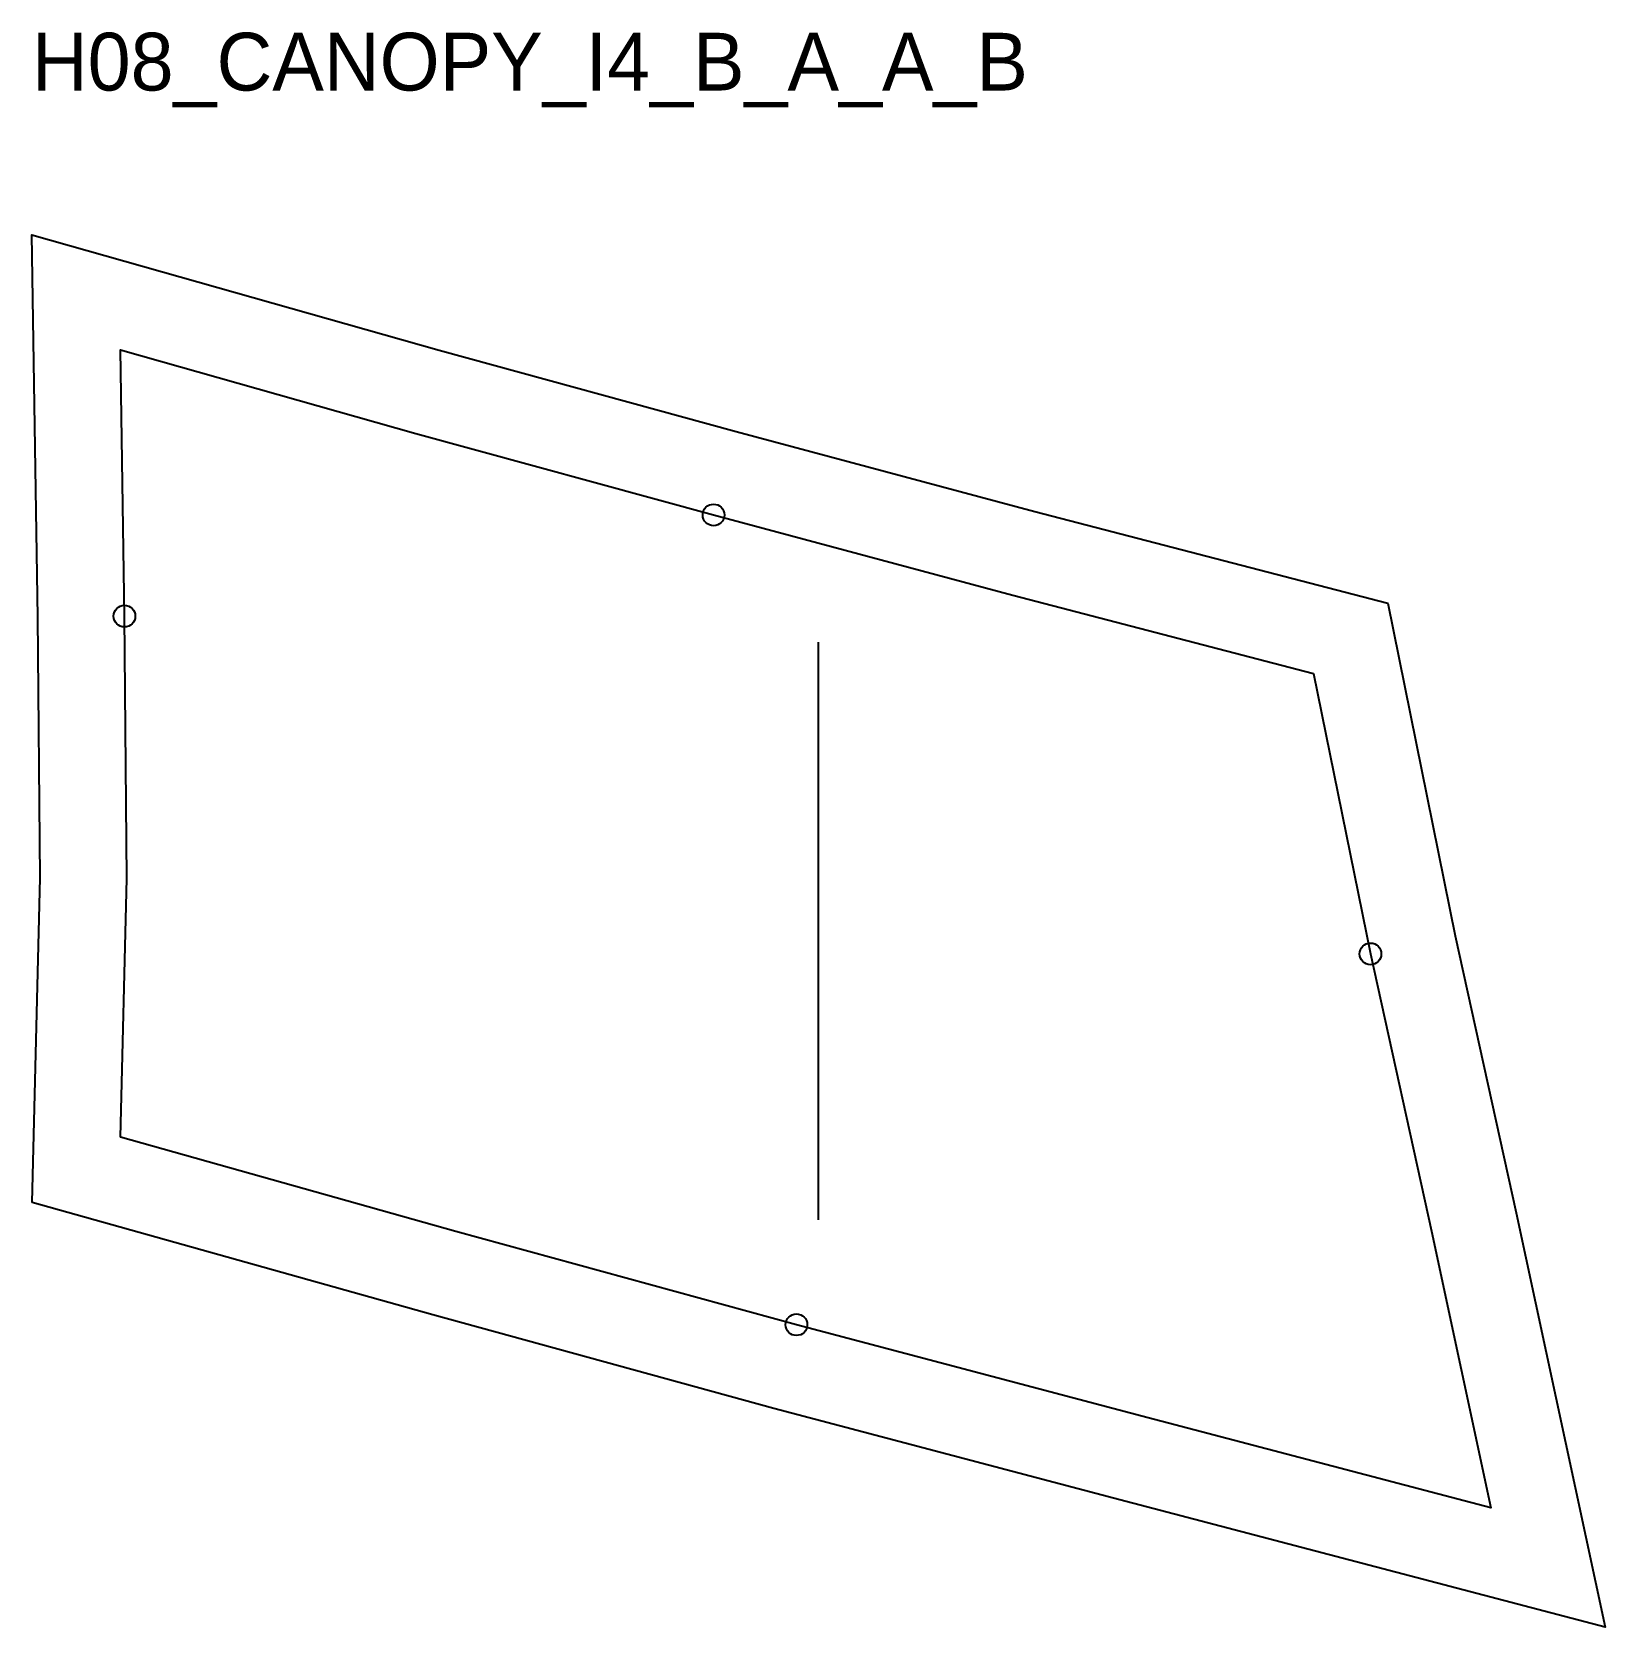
# Model space of a CAD drawing. Header units: millimetres. Extents: x -12 to 206, y -68 to 153.
import ezdxf

# ---------------------------------------------------------------- set-up
doc = ezdxf.new("R2010")
doc.units = ezdxf.units.MM
for name, color, linetype in [('CUT', 1, 'Continuous'), ('GRAIN', 3, 'Continuous'), ('ID', 7, 'Continuous'), ('NOTCH', 2, 'Continuous'), ('SEAM', 5, 'Continuous')]:
    doc.layers.add(name, color=color, linetype=linetype)

msp = doc.modelspace()

# ---------------------------------------------------------------- linework, layer by layer
at = {"layer": 'CUT'}
msp.add_lwpolyline([(-12.23, -9.03), (-11.09, 35.95), (-11.43, 72.04), (-12.25, 125.01), (44.17, 109.05), (85.31, 97.79), (126.68, 86.71), (175.55, 73.97), (184.9, 27.88), (193.35, -10.48), (205.65, -67.86), (138.42, -50.25), (90.53, -37.56), (43.28, -24.61), (-12.23, -9.03)], close=True, dxfattribs=at)
at = {"layer": 'GRAIN'}
msp.add_line((96.7, -11.43), (96.7, 68.57), dxfattribs=at)
at = {"layer": 'NOTCH'}
for centre in [(82.17, 86.21), (0.57, 72.19), (173.16, 25.4), (93.65, -25.97)]:
    msp.add_circle(centre, 1.5, dxfattribs=at)
at = {"layer": 'SEAM'}
msp.add_lwpolyline([(0, 0), (0.91, 35.85), (0.57, 72.19), (0, 109.07), (40.95, 97.49), (82.17, 86.21), (123.61, 75.11), (165.27, 64.24), (173.16, 25.4), (181.62, -13.03), (189.83, -51.32), (141.47, -38.65), (93.65, -25.97), (46.49, -13.05)], close=True, dxfattribs=at)

# ---------------------------------------------------------------- texts
at = {"layer": 'ID'}
msp.add_text('H08_CANOPY_I4_B_A_A_B', height=8, dxfattribs=at).set_placement((-12.25, 145.01))

doc.saveas('drawing.dxf')
